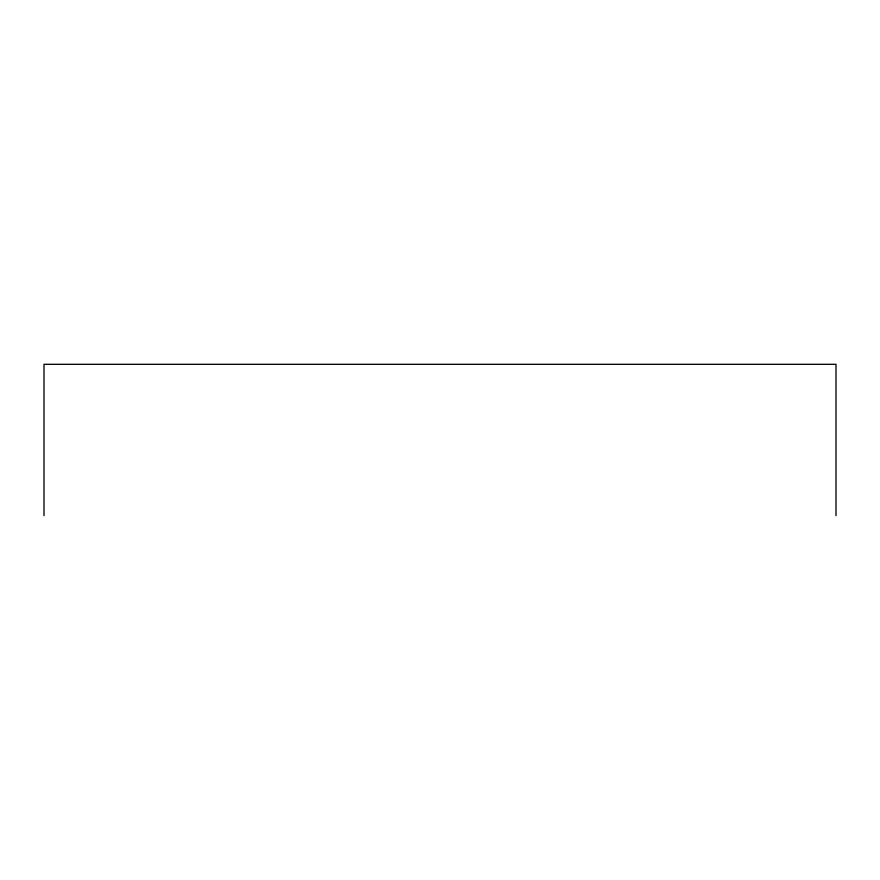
<?xml version="1.0" encoding="UTF-8"?>
<svg xmlns="http://www.w3.org/2000/svg" width="880" height="880" viewBox="0 0 880 880"><rect width="100%" height="100%" fill="white"/><g stroke="black" fill="none" stroke-linecap="round" stroke-linejoin="round"><path stroke-width="1.32" d="M836 515.691L836 364.309L44 364.309L44 515.691"/></g></svg>
